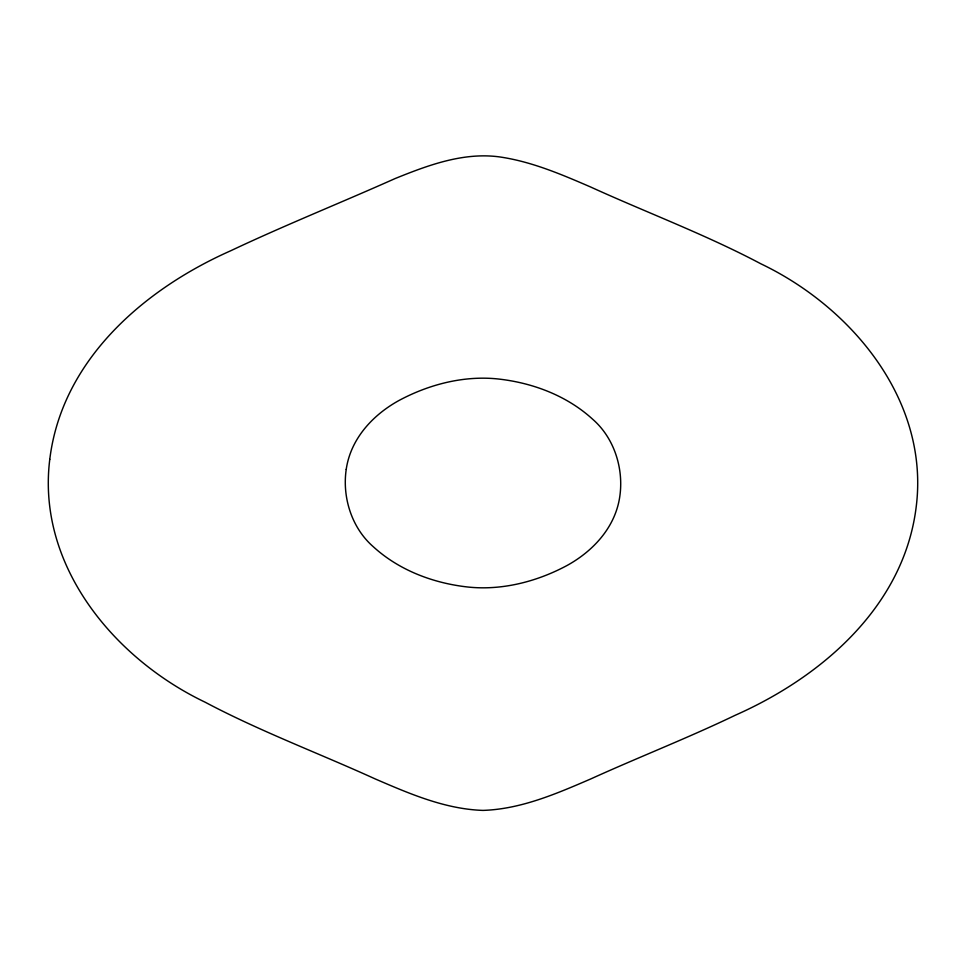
<?xml version="1.0" encoding="UTF-8"?>
<svg xmlns="http://www.w3.org/2000/svg" width="966" height="966" viewBox="0 0 966 966"><rect width="100%" height="100%" fill="white"/><g stroke="black" fill="none" stroke-linecap="round" stroke-linejoin="round"><path stroke-width="1.45" d="M49.773 459.369C36.551 565.351 114.024 658.655 205.082 702.173C260.168 731.334 318.647 753.178 375.303 778.97C409.644 793.762 445.06 809.146 483 810.402C520.94 809.146 556.356 793.762 590.697 778.97C638.623 757.199 687.732 738.072 735.198 715.275C822.042 676.816 904.128 606.056 916.227 506.631C929.449 400.649 851.976 307.345 760.918 263.827C705.832 234.666 647.353 212.822 590.697 187.03C561.331 174.339 531.469 161.527 499.579 156.915C463.426 152 428.095 165.21 395.142 178.541C340.503 202.932 284.91 225.163 230.802 250.725C143.958 289.184 61.872 359.944 49.773 459.369M346.226 469.367C342.097 497.369 351.733 527.967 373.287 546.72C398.403 569.698 431.44 582.474 464.936 586.676C499.929 591.168 535.985 582.124 566.861 565.593C593.184 551.151 615.342 527.243 619.774 496.633C623.903 468.631 614.267 438.033 592.713 419.28C567.597 396.301 534.56 383.526 501.064 379.324C466.071 374.832 430.015 383.876 399.139 400.407C372.816 414.849 350.658 438.757 346.226 469.367"/></g></svg>
